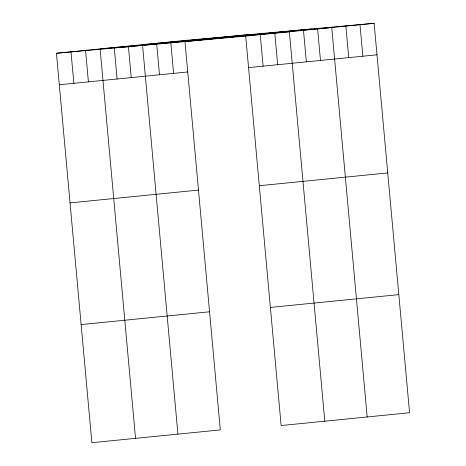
<?xml version="1.0" encoding="UTF-8"?>
<svg xmlns="http://www.w3.org/2000/svg" width="466" height="466" viewBox="0 0 466 466"><rect width="100%" height="100%" fill="white"/><g stroke="black" fill="none" stroke-linecap="round" stroke-linejoin="round"><path stroke-width="0.7" d="M184.868 40.455L220.313 429.902L91.878 442.7L56.433 53.258L184.868 40.455L374.122 23.3L409.567 412.742L281.132 425.545L245.687 36.098L374.122 23.3M118.888 47.596L247.324 34.793M183.237 41.759L311.667 28.962M59.304 84.765L187.74 71.968M248.559 67.611L376.988 54.813M70.051 202.885L198.487 190.087M259.306 185.73L387.741 172.927M81.125 324.581L209.56 311.783M270.379 307.426L398.814 294.629M56.433 53.258L245.687 36.098M359.997 24.71L362.863 56.217M345.865 26.113L348.737 57.627M367.185 416.971L331.74 27.523L142.485 44.678L177.93 434.126M317.614 28.933L320.48 60.446M303.483 30.342L306.354 61.85M324.796 421.194L289.357 31.746L100.103 48.907L135.542 438.349M274.8 33.197L277.666 64.71M260.244 34.647L263.109 66.16M170.742 41.864L173.608 73.378M156.611 43.274L159.483 74.781M128.36 46.087L131.226 77.601M114.228 47.497L117.1 79.004M85.546 50.357L88.412 81.865M70.989 51.808L73.861 83.315"/></g></svg>
